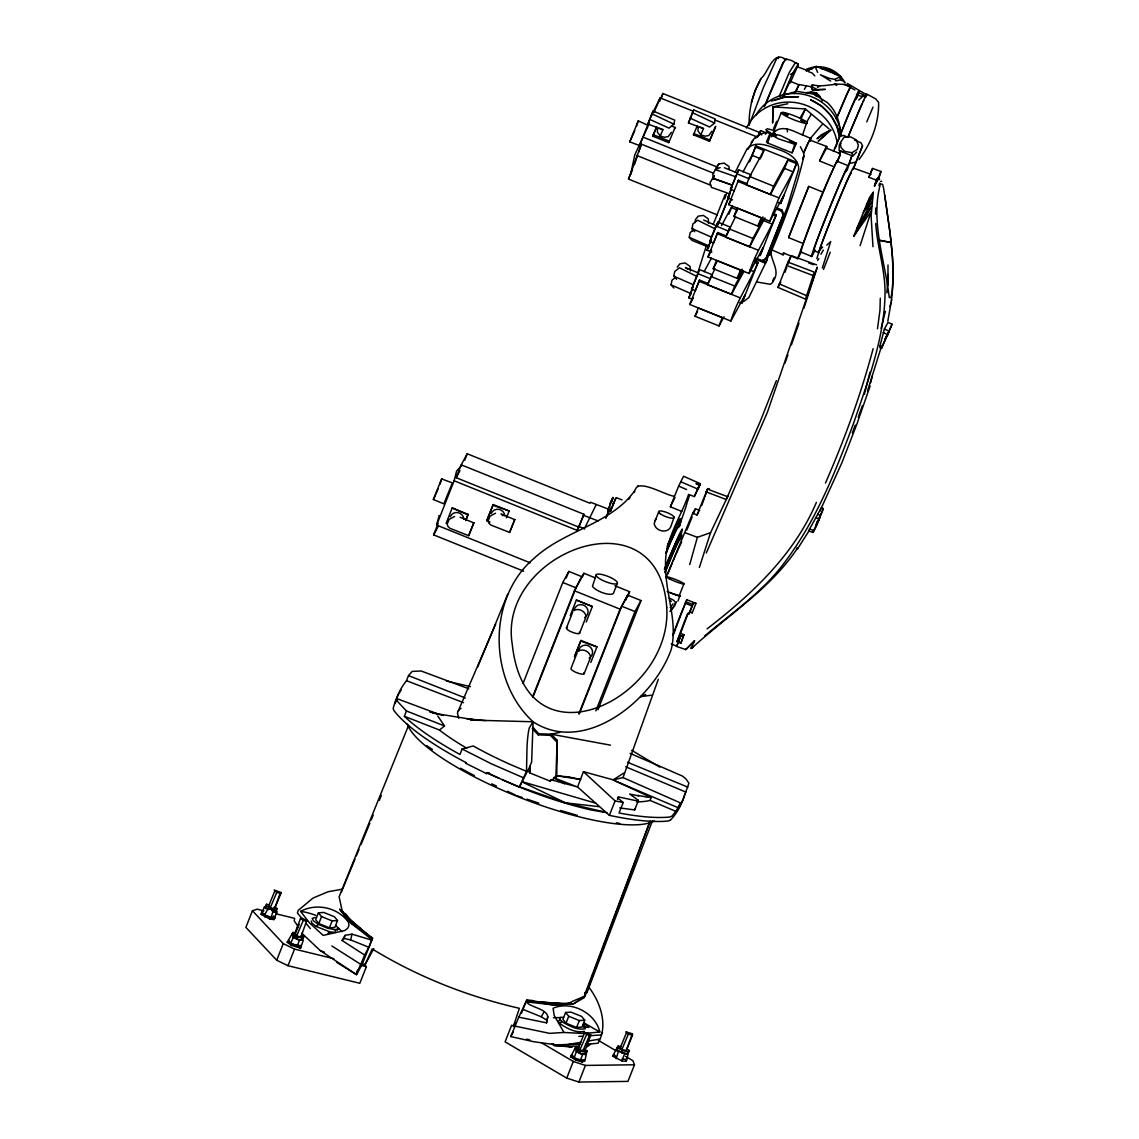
<?xml version="1.0" encoding="UTF-8"?>
<svg xmlns="http://www.w3.org/2000/svg" width="1139" height="1139" viewBox="0 0 1139 1139"><rect width="100%" height="100%" fill="white"/><g stroke="black" fill="none" stroke-linecap="round" stroke-linejoin="round"><path stroke-width="1.5" d="M269.445 904.978L266.526 904.252L265.686 908.481L276.549 910.146L277.375 908.637L274.869 907.157M839.158 150.69L839.201 145.208L841.109 143.286M266.526 904.252L265.686 908.481L264.405 906.9L262.212 912.439L269.915 919.045L273.986 919.572L276.919 911.94L275.51 910.474L275.439 912.225L272.819 911.826L270.712 908.723L265.7 905.776M626.507 1048.919L629.013 1050.4L627.119 1053.874L622.236 1052.863L617.31 1050.315L618.164 1046.029L621.082 1046.741M865.583 97.555L866.409 93.996L847.857 137.178M532.91 727.294L538.804 733.772L551.091 734.185L557.213 740.265L556.757 775.787L555.875 777.41L550.066 781.098L529.792 772.925L529.749 766.718L531.657 761.863L533.066 721.77C488.417 681.037 486.894 598.06 534.177 558.224C560.872 533.579 598.943 526.531 625.382 501.673C629.369 497.316 633.74 493.059 636.302 487.649C642.709 481.085 665.19 494.981 674.217 496.277M585.09 992.752L584.335 997.579L573.743 1003.658L553.796 1005.025L525.962 1001.793L521.505 1013.197M551.532 1043.751L554.366 1045.531L572.219 1047.026L533.878 1041.758L510.785 1036.59L518.758 1017.17L546.535 1022.836L547.774 1016.643C546.592 1007.616 524.752 1006.662 526.659 1000.199L532.668 1000.611L526.503 1000.725L525.962 1001.793M555.875 777.41L557.213 740.265M786.138 59.826L786.152 58.957L791.206 60.41L798.254 64.111L798.154 65.108M465.865 762.489L465.609 763.215L486.51 773.609L486.809 772.911L519.356 787.106L526.503 771.345L527.03 746.6A23.065 2.662 -87.5 0 1 529.279 727.935L533.066 721.77C585.546 756.125 654.142 698.506 671.241 649.358C678.047 621.581 665.404 594.045 665.575 566.211C664.293 540.057 680.481 518.202 688.582 494.426L694.349 496.604L699.417 485.328L696.043 483.833L696.442 483.121L699.83 484.616L700.414 483.748L683.542 476.216L678.659 486.111A61.577 1.865 -68 0 0 670.344 506.812L681.763 511.425M888.206 274.428L886.882 292.951M626.336 1061.206L629.013 1050.4L628.187 1051.909L622.35 1050.485L617.338 1047.538L612.611 1056.109L622.036 1060.979L626.336 1061.206L626.379 1059.256L622.293 1059.227L622.036 1060.979M880.305 298.219L879.977 310.221L877.486 328.787M749.177 125.461C748.693 108.86 752.922 92.216 761.45 77.95C768.184 72.597 772.598 51.155 784.515 58.687L784.401 59.598M875.549 214.217L875.72 207.996M887.922 285.433L887.993 265.017M627.119 1053.874L622.236 1052.863L622.35 1050.485M637.826 486.325L637.868 485.598M677.904 526.93L679.57 525.834L679.855 520.85M657.616 128.436L657.36 132.096L660.221 136.011L664.493 137.292L668.209 136.595L671.369 132.352M698.221 127.312L697.951 130.971L700.812 134.886L705.098 136.182L708.8 135.484L711.96 131.227M692.455 231.245L692.669 228.298M695.189 222.561L695.402 219.613L698.179 216.168L703.389 215.428L708.301 218.859L708.572 223.401M713.199 178.98L713.413 176.032M880.063 345.644L879.892 347.722L881.501 348.392L891.353 326.181L892.022 324.188L888.007 322.394L884.362 329.114L880.063 345.644L882.17 346.398L892.022 324.188M716.331 225.835L703.688 220.012M679.57 525.834L681.222 520.438L680.225 518.615C672.992 529.009 671.426 541.623 665.874 552.771M891.381 300.91C894.556 276.037 892.634 250.879 889.046 226.177M611.785 501.729L612.896 497.487L607.899 511.212L607.785 509.831M615.63 498.854L616.213 497.629L621.994 499.864M875.307 183.351L874.467 186.155L876.56 179.15L878.881 177.712L879.55 179.677M860.102 245.625L871.292 211.042L853.695 236.343L869.413 197.759L873.314 192.263L871.107 216.097L872.972 246.722M891.111 302.618L887.822 321.041M328.174 933.952L328.359 932.855L330.595 932.798M579.011 1047.296L576.092 1046.584L575.266 1048.094L576.348 1051.653L579.851 1053.404L585.119 1054.415L586.941 1050.955L585.119 1054.415L582.641 1054.315L579.851 1053.404L580.278 1051.041L575.266 1048.094L570.596 1056.821L575.764 1060.082L582.029 1061.918L584.877 1061.035L586.941 1050.955L584.435 1049.475M301.294 935.333L303.8 936.799L301.977 940.287L296.71 939.234L297.137 936.899L292.125 933.952L287.213 942.195L291.47 945.384L300.525 948.146L303.358 940.116L299.514 940.173L293.221 937.511L292.125 933.952L292.951 932.428L295.869 933.14M658.627 511.966L654.227 523.328C654.868 530.945 666.842 534.148 670.615 527.186L674.103 517.206M649.515 119.282L669.049 128.138L673.946 124.165L674.729 120.136L653.017 110.996L647.863 124.037L662.926 129.661L660.221 136.011M690.106 118.157L709.654 127.013L714.537 123.055L715.32 119.011L693.623 109.871L688.454 122.912L703.518 128.536L700.812 134.886M845.38 82.763L841.379 79.716L840.682 76.228L816.25 66.389L815.88 68.34L817.688 72.426M792.089 152.84L796.403 143.3L780.329 135.441L769.992 133.348L766.504 141.948L767.558 142.987L792.089 152.84L794.709 144.269L796.403 143.3M546.535 1022.836L547.774 1016.643M673.832 287.953L671.056 284.864L672.01 280.151L675.527 277.403M673.79 276.165L674.744 271.452L679.442 267.793L696.655 276.321L693.338 284.75L673.79 276.165L676.566 279.269M711.476 238.991L708.444 247.063L692.014 240.386L689.237 237.282L690.191 232.57L693.722 229.836M691.971 228.597L692.939 223.885L697.623 220.226L714.851 228.754L711.519 237.168L691.971 228.597L694.762 231.701M689.721 564.574L697.353 537.323L710.565 532.682L727.949 495.949M630.664 174.481L634.765 154.961L649.472 123.112M666.514 552.387L668.436 543.46L671.497 539.559L681.165 519.185L678.986 520.352L679.442 522.132L677.249 523.769M778.364 58.602L778.45 56.964M294.531 919.187L294.175 920.753L297.948 926.32L297.037 928.299M729.259 194.755L730.967 189.814M731.993 186.07L737.275 172.929L724.418 167.746M665.973 577.53L692.754 513.219L697.011 514.97L707.262 489.556L709.54 489.115L707.76 488.603L704.856 496.917M797.499 66.859L806.739 70.248M812.392 84.727L812.406 89.881L825.206 89.412L812.406 89.881L811.153 86.877L812.392 84.727C824.949 88.443 838.147 80.527 850.619 86.55L850.662 87.618L854.891 89.938M772.769 134.018L772.569 134.872L775.93 136.324L776.328 135.27L772.769 134.018L771.573 136.765M639.534 145.764L647.65 125.162L638.267 120.819L636.587 125.945M485.727 720.603L467.047 718.908L477.896 720.375L437.718 713.868L396.956 698.648L397.483 701.41L406.466 710.978L444.537 725.97L439.483 730.028L404.359 716.289L406.466 710.978M371.684 940.088L368.865 947.264L350.598 939.917L352.022 934.165L371.684 940.088L372.567 938.038L351.268 923.373L339.721 909.306L351.268 923.373L371.983 939.689L362.302 964.064L356.507 974.642L336.93 962.469M864.373 394.236L869.94 372.268M881.102 328.317L885.387 311.403M870.637 382.732L872.346 375.97M889.929 306.662L891.652 299.899M530.148 562.808L436.65 525.107L439.127 515.454M436.65 525.107L454.119 480.772L456.582 471.119L461.281 465.908M638.78 795.919L629.682 794.025L638.381 800.318L638.182 801.13L618.477 796.944L617.537 797.741L623.19 802.525L619.061 812.99A162.564 41.246 21.5 0 0 669.604 817.047L671.853 816.193L675.868 811.352L680.581 802.967L623.019 777.595L613.266 779.859L583.439 771.687L577.573 786.992L609.379 815.353A162.606 41.26 21.5 0 0 668.095 821.034L670.259 820.251M839.158 153.822L839.913 150.96L851.901 155.716L847.131 170.323M692.099 646.383L692.241 647.792C727.864 615.088 770.69 588.664 797.741 547.831L796.973 547.93M262.212 912.439L261.927 911.613L261.187 914.375L269.915 919.045M680.581 802.967L679.072 806.782L683.03 799.578L688.924 783.205L685.778 778.72L682.304 776.001L630.109 753.363M873.129 348.691C860.885 394.649 844.497 439.469 825.49 483.036M301.678 933.112L320.273 950.595L356.507 974.642L364.637 955.037L342.084 940.501L344.163 938.451L345.017 935.361L352.022 934.165M686.077 648.675L685.792 649.671L694.562 640.759L690.989 648.532L691.7 647.023M676.609 601.776L671.497 610.02M692.028 289.662L690.262 294.631L690.917 293.349M881.358 346.769L867.477 391.09M264.476 916.867L266.626 916.226L274.926 917.55L273.986 919.572L271.196 917.536L272.819 911.826M526.659 1000.199L553.796 1005.025L573.743 1003.658L585.047 996.041L584.905 992.539M292.951 932.428L292.168 935.019L292.125 933.952L296.71 939.234M619.716 807.921L634.708 809.943L635.064 808.761M805.458 299.258L814.257 272.121L787.974 262.112L777.965 287.412L805.899 299.286M576.092 1046.584L575.295 1049.176L575.266 1048.094L579.851 1053.404M699.36 567.464L710.565 532.682M751.398 102.581L755.2 90.451L760.695 79.132M697.709 273.161L706.208 246.138M815.908 95.05L816.578 92.928L810.555 91.832M623.019 777.595L658.299 679.328M822.344 267.964L830.73 241.525L826.8 245.156M784.216 253.2A58.502 1.78 -68 0 1 783.361 252.943L797.627 258.695C810.27 223.557 822.984 188.106 840.183 154.904L839.913 150.96L842.661 151.53M700.414 483.748L697.851 489.613L699.83 484.616M433.347 499.494L441.619 478.893L452.368 482.922L443.84 503.851L433.347 499.494L435.625 494.782M441.832 478.793L439.839 484.374M468.656 535.672L473.81 522.872L468.656 535.672L449.905 528.297L447.969 526.517L447.186 524.139L449.022 519.469L454.589 516.48M509.617 532.426L514.757 519.612L509.617 532.426L490.852 525.051L488.916 523.271L488.133 520.879L489.984 516.209L495.536 513.219M749.505 124.094L763.386 87.646L776.855 58.103M871.093 174.381L853.239 168.031A48.464 1.481 -68.1 0 0 846.633 181.571L841.507 193.573A48.208 1.466 -68 0 0 820.265 247.377L816.848 258.61M803.863 308.327L817.275 267.167L767.415 412.218L706.28 552.999M806.369 123.582L802.625 134.929C793.997 131.725 784.828 125.276 775.645 130.714L772.84 133.633L781.169 112.875L782.692 112.22A22.282 5.524 21.5 0 1 806.839 121.944L807.337 123.439L805.017 123.297A21.527 5.467 21.5 0 1 782.849 114.37L781.169 112.875M671.312 643.877L676.708 646.283L680.937 635.534L683.286 636.302L683.984 634.694L680.51 633.384L677.007 641.584L678.047 642.282M880.988 171.491L877.144 180.46L868.829 177.271L871.904 169.725L872.602 168.444L880.988 171.491L879.037 177.769L874.467 186.155M812.961 532.483L823.34 508.62L821.418 507.624L808.562 530.916L812.961 532.483A123.154 3.744 -68 0 0 816.549 525.891L823.34 508.62M881.501 348.392L882.17 346.398M717.328 214.887L628.514 179.079L641.414 144.169L713.797 173.342M634.366 164.685L637.071 156.798M638.708 152.056L641.414 144.169M356.45 973.276L357.461 970.343M661.261 98.253L662.884 93.512L759.941 132.637L758.574 135.854M671.882 126.158L675.085 127.454L668.764 142.631L652.789 136.182L656.52 127.098M668.764 142.631L669.276 141.165L653.288 134.715M674.573 128.921L675.085 127.454M693.466 134.815L693.893 133.59L709.868 140.04L709.455 141.264L693.466 134.815L697.339 125.674M759.941 132.637L760.638 130.601L766.348 132.893M583.638 1027.079L584.677 1024.075L588.92 1027.435L583.695 1027.051M870.153 385.95L856.984 423.822L841.835 462.918L819.809 511.311M724.675 198.983L726.397 194.043M676.708 646.283L680.937 635.534M784.956 363.284L787.875 354.927M791.391 344.903L798.98 323.177M300.952 937.027L306.462 921.323L307.587 920.995L301.849 918.119L300.511 918.518L294.474 934.336L299.044 936.728L301.408 936.543M872.602 168.444L868.829 177.271M589.29 987.812C600.766 1002.961 608.226 1025.883 598.018 1043.253L585.56 1044.321M371.983 939.689L372.567 938.038M678.559 642.325L680.851 643.208L683.286 636.302M574.327 1057.376L571.693 1054.714L570.596 1056.821L580.577 1059.868L582.029 1061.918L584.478 1059.768L575.764 1060.082L574.327 1057.376L576.348 1051.653M683.984 634.694L680.851 643.208M858.222 417.315L862.308 405.811M610.518 510.984L615.686 498.412L610.675 510.842L608.938 510.229L607.984 513.233L608.625 511.981M610.02 510.884L611.116 507.809L610.632 510.913L611.045 510.272L610.02 510.884L610.604 509.831M767.558 142.987L770.576 134.53L769.992 133.348M838.019 141.222L839.699 136.552L843.472 135.384L848.27 137.406M854.663 140.111L861.056 142.816L862.536 145.764L853.581 168.544M713.228 224.312L725.102 194.655M268.377 905.562L270.256 907.698L274.527 908.851L280.222 893.104L281.248 892.592L274.214 890.057L276.734 892.492L280.222 893.104M639.05 145.365L629.739 141.848L638.267 120.819M878.895 185.543L879.778 183.08M833.862 166.707L819.596 160.955A58.502 1.78 -68 0 1 826.544 148.17L839.101 153.238L840.183 154.904L837.606 161.453L848.256 165.725L851.901 155.716M852.812 169.697L862.536 145.764M626.236 1050.614L632.515 1035.123L628.386 1034.084L625.866 1031.792L632.387 1033.813L626.236 1050.614L621.894 1049.46L620.015 1047.325M692.27 113.9L693.694 110.027M653.103 111.152L647.863 124.037M701.624 505.659L704.315 498.369M683.984 583.695L679.328 595.398M680.51 633.384L688.298 612.825M866.765 121.873L873.001 107.123M580.577 1059.868L582.641 1054.315M784.956 272.264L786.75 267.537M787.946 264.39L790.922 256.517M590.87 1035.009L589.333 1035.778L583.766 1032.418L587.283 1032.916L590.87 1035.009L584.862 1050.856L579.836 1050.016L577.943 1047.88M852.299 432.948L855.261 425.132M652.362 820.963L586.969 992.695L584.99 993.906L650.141 821.077L585.047 996.041L572.333 1001.366M689.465 495.522L686.76 503.822A82.122 2.492 -68 0 1 685.208 508.976L684.411 511.368A81.552 2.477 -68 0 1 678.545 527.684M839.856 136.324L841.109 133.106A30.796 0.94 -68 0 1 852.627 105.229A30.796 0.94 -68 0 1 856.087 99.107M764.354 106.739L783.888 61.634M707.262 489.556L706.052 492.646L707.76 488.603M519.356 787.106L530.076 766.12L529.792 772.925M617.366 583.296A11.39 2.89 21.5 0 1 600.31 579.125A11.39 2.89 21.5 0 1 602.73 574.697A11.39 2.89 21.5 0 1 617.366 583.296L613.451 593.262L612.042 594.159A11.39 3.588 21.4 0 1 601.221 592.209A11.39 3.588 21.4 0 1 592.465 586.258L596.238 574.782M823.525 269.402L830.26 252.217M263.949 910.844L257.101 909.178L252.431 910.744L245.882 927.374L276.72 960.234L287.996 965.715L359.824 983.284L366.374 966.669L363.953 964.092M523.627 571.166L433.617 534.874L438.059 523.627M454.119 480.772L577.146 530.375L578.883 527.158L456.155 477.682L461.21 464.826L467.232 453.763L589.974 503.253L590.515 502.256L608.397 509.09M464.698 460.199L467.232 453.763M465.723 520.58L468.172 514.372L452.183 507.937L446.075 523.456M276.72 960.234L283.269 943.619L252.431 910.744M287.996 965.715L294.545 949.086L333.884 958.711M288.979 941.085L287.213 942.195L294.232 944.986L301.266 945.683L300.511 945.641L300.525 948.146L297.322 945.712L299.514 940.173M466.079 519.526L468.172 514.372M396.956 698.648L394.977 703.688A916.439 234.235 29 0 1 406.509 680.695L408.502 675.612L412.104 671.426L421.103 670.985L468.67 688.739M318.407 912.823L315.674 919.743L318.82 923.544L329.413 927.815L334.823 927.459L337.543 920.54L334.41 916.738L323.818 912.467L318.407 912.823L321.554 916.61L332.147 920.881L337.543 920.54M318.82 923.544L321.554 916.61M489.955 521.975L486.766 520.68L493.201 504.563L509.19 510.998L506.414 517.818M493.201 504.563L486.766 520.68M329.413 927.815L332.147 920.881M526.503 771.345L512.379 765.38A134.502 34.127 21.5 0 1 473.255 745.96L462.107 748.992L459.957 754.474A162.564 41.246 21.5 0 1 404.359 716.289M577.146 530.375L583.951 514.301L461.21 464.826M579.523 525.563L583.951 514.301M523.043 683.428L562.808 582.485L568.817 571.422L582.072 576.761L576.049 587.824L533.678 695.388M566.211 578.043L568.817 571.422M726.283 235.972L717.712 232.527L713.569 243.048L709.711 241.496L717.926 222.119L730.355 227.117L725.657 237.111L749.633 246.779L764.924 217.933M734.313 190.782L730.455 189.231L738.684 169.839L751.099 174.851L748.992 178.723L736.577 173.712M708.088 283.554L699.531 280.094L695.374 290.63L691.53 289.064L699.745 269.687L712.16 274.684L707.476 284.693L731.452 294.36L743.966 271.338M711.818 252.146L706.977 250.196L711.249 239.332M716.104 226.761L717.926 222.119M737.46 172.943L738.684 169.839M732.562 199.866L727.721 197.915L732.007 187.052M692.014 299.059L688.782 297.763L693.067 286.9M717.755 224.725L729.401 195.168M717.67 225.337L728.675 197.417M532.525 697.096L574.412 590.757L580.036 579.794L583.923 573.287L595.341 577.886M772.982 213.406L776.271 214.73L760.553 254.638L759.955 255.734L763.23 247.434L749.035 273.488L707.945 256.916L717.712 232.527M777.837 202.315L780.699 203.468L783.974 195.153L769.793 221.208L728.689 204.636L738.456 180.247L747.027 183.706L746.401 184.845L770.377 194.513L784.572 168.43L787.846 160.115L796.417 163.56L797.015 162.464L755.912 145.892L752.039 155.317L743.027 171.861M754.787 260.973L758.076 262.297L742.357 302.205L741.76 303.316L745.034 295.001L730.854 321.056L689.75 304.483L699.531 280.094M582.627 576.562L583.923 573.287M608.938 510.229L605.791 518.188L609.066 511.297M586.243 622.022L592.351 606.503L576.362 600.054L570.255 615.573M728.875 214.118L732.021 206.145M749.633 161.852L755.912 145.892M566.453 627.945L572.646 612.227M713.213 268.704L716.488 260.39L740.464 270.057L737.189 278.372L713.213 268.704L717.385 261.03M725.657 237.111L735.609 216.524M733.957 216.438L737.232 208.124L761.208 217.791L757.933 226.106L733.957 216.438L737.303 210.302M746.401 184.845L749.676 176.531L763.87 150.448L755.314 147.002M695.032 316.272L698.307 307.957L722.283 317.624L719.008 325.939L695.032 316.272L697.538 311.673M707.476 284.693L714.922 268.704M761.151 157.381L763.87 150.448M579.58 633.241L585.773 617.523M580.961 640.445L574.526 656.562L580.961 640.445L596.95 646.881L590.842 662.4M577.174 652.732L570.981 668.451A7.076 1.794 21.5 0 0 578.171 673.234A7.076 1.794 21.5 0 0 583.837 672.793M749.633 246.779L752.907 238.464L763.771 218.517M770.377 194.513L773.652 186.198L787.846 160.115M731.452 294.36L734.712 286.046L743.069 270.698M584.122 673.747L590.315 658.029M749.035 273.488C755.157 252.516 768.156 234.762 776.271 214.73M769.793 221.208L778.962 197.93L793.143 171.875L796.417 163.56M730.854 321.056C736.976 300.084 749.96 282.33 758.076 262.297M578.84 713.868L620.072 609.166L629.582 591.696L614.903 585.773M579.338 713.797L621.709 606.233L627.731 595.184L640.972 600.524L597.961 709.739M797.015 162.464L780.699 203.468M625.781 600.139L627.731 595.184M627.66 596.608L629.582 591.696M783.703 213.89L766.234 258.226L761.72 260.888L765.679 259.265L783.703 213.89L781.938 209.975L777.04 207.996M595.839 710.864L634.964 611.572L640.972 600.524M802.895 243.404L788.615 237.638L808.79 186.412L823.07 192.178M518.758 1017.17L525.819 1002.235M609.379 815.353L615.088 800.888L583.439 771.687M677.007 641.584A51.113 1.552 -68 0 1 687.486 613.878L688.611 614.32L689.793 612.184L693.452 602.887L695.986 603.357L686.817 599.755L681.108 613.309A50.899 1.552 -68 0 0 672.651 635.519M617.48 799.464L618.477 796.944M689.793 612.184L692.113 612.996L695.986 603.357M634.708 809.943L638.381 800.318M565.599 1012.471L562.865 1019.405L566.012 1023.192L576.605 1027.463L582.015 1027.122L584.734 1020.188L581.588 1016.401L570.995 1012.13L565.599 1012.471L568.745 1016.273L579.338 1020.544L584.734 1020.188M636.858 801.913A128.735 32.661 21.5 0 0 650.042 800.404L651.195 797.471L614.804 780.742L677.42 807.437M566.012 1023.192L568.745 1016.273M576.605 1027.463L579.338 1020.544M625.382 1056.266L632.9 1060.68L634.494 1064.78L627.945 1081.395L578.868 1082.05L566.752 1078.092L573.301 1061.463L541.723 1042.911M578.868 1082.05L585.418 1065.421L634.494 1064.78M779.09 96.658L789.199 72.569L795.406 62.673L798.254 64.111L792.744 73.238A32.889 0.997 -68 0 0 782.621 96.872M776.357 380.682L760.226 421.458L726.241 499.508L706.237 491.92M274.527 908.851L281.248 892.592M688.611 614.32L693.452 602.887M765.294 104.603L768.455 96.758M802.724 158.962L803.949 155.901L803.636 153.053L800.361 146.703M507.695 594.287L477.739 666.813M686.86 529.977L692.128 516.935M693.452 513.675L695.431 508.777L699.759 510.4M408.502 725.571L339.109 896.777L342.355 911.641L347.153 915.827M691.686 115.352L688.454 122.912M634.75 130.658L629.739 141.848M777.524 74.861L782.906 62.916L786.152 58.957M694.349 496.604L699.417 485.328M436.152 493.543L438.045 488.93M608.952 507.481L609.991 504.947M802.653 159.061L803.949 155.901C796.218 189.999 783.191 223.102 769.665 255.364M756.097 258.396L765.949 262.084L787.277 207.241L798.738 168.971C798.596 159.104 789.469 153.836 781.439 150.505C770.804 147.202 756.752 139.058 747.056 148.853L735.225 172.217M835.001 148.753L837.464 142.788M341.486 891.766L354.984 859.133M356.336 855.859L359.027 849.338M361.063 844.44L369.833 823.226M371.186 819.952L373.208 815.054M379.287 800.375L381.309 795.478M618.449 1051.24L616.185 1058.658M268.391 906.502L274.812 891.04M577.957 1048.82L584.293 1033.529M620.029 1048.264L626.365 1033.002M295.983 932.172L299.244 924.37M495.622 624.243L458.049 711.434M794.794 93.526L799.08 84.542L812.093 86.891M621.894 1049.46L628.386 1034.084M296.695 935.874L303.287 920.312L300.511 918.518M654.142 112.078L660.164 97.883L693.153 111.181M659.481 101.542L662.884 93.512M628.514 179.079L632.601 169.44M652.789 136.182L656.662 127.041M709.868 140.04L715.676 126.329L709.455 141.264M584.35 528.852L596.224 504.549M760.638 130.601L757.492 137.121L714.609 119.837M784.401 93.498L790.039 81.211L798.88 84.784L795.492 91.775M773.509 128.878L776.684 121.346M270.256 907.698L276.734 892.492M833.435 151.288L839.699 136.552M667.155 546.464L668.436 543.46M790.039 83.175L797.656 66.204M582.798 1051.055L589.333 1035.778M845.622 96.972L836.282 118.954M293.221 937.511L290.801 943.092L291.47 945.384L294.232 944.986L300.525 948.146M669.12 541.865L671.896 535.501M579.836 1050.016L586.571 1034.554M803.636 153.053L807.352 144.582A59.826 1.822 -68 0 1 810.213 141.264M622.293 1059.227L624.713 1053.76M714.851 228.754L716.374 225.323M696.655 276.321L698.179 272.904L685.493 267.58L687.629 269.188M755.855 259.336L765.536 263.166L766.946 260.005L765.949 262.084M801.386 117.929L805.387 108.974L829.035 128.864M836.766 117.972L839.272 112.405A37.872 1.153 -68 0 1 850.506 87.746M362.302 964.064L364.58 965.559L372.182 948.929C417.543 976.678 467.545 996.497 519.37 1008.3L513.632 1025.684L515.298 1022.608M692.569 646.084L692.014 647.892L692.882 647.279M780.784 282.13L777.965 287.412M670.344 506.812L674.459 498.483A81.353 2.477 -68 0 1 675.071 497.501M772.84 133.633L775.26 133.619M875.905 183.052L877.144 180.46M799.891 118.371L805.387 108.974L772.982 106.881L772.612 122.77L772.982 106.881L787.747 103.749M787.974 262.112L791.164 255.606L816.62 264.86M651.48 115.552L660.164 97.883M693.309 643.236L694.562 640.759L685.778 649.557L676.495 646.439M678.004 601.008L679.983 595.426M816.407 502.384C793.897 555.263 751.541 594.473 707.091 628.885M261.927 911.613L261.187 914.375L264.632 915.016L267.423 909.748L270.712 908.723L275.439 912.225L276.919 911.94M275.439 912.225L276.549 910.146M634.266 492.461L634.793 491.478M692.754 513.219L695.431 508.777M697.011 514.97L698.819 511.61M532.212 728.576L538.22 734.84L538.804 733.772M673.049 603.841L670.23 607.571M456.155 477.682L459.914 470.777M433.617 534.874L438.131 526.588M452.183 507.937L467.901 514.871M509.19 510.998L492.874 505.175M730.455 189.231L731.864 186.654M727.721 197.915L729.828 194.043M738.456 180.247L737.858 181.372L778.962 197.93M765.394 134.274L766.675 131.925L768.967 132.822M728.689 204.636L730.882 200.606M709.711 241.496L711.12 238.919M706.977 250.196L709.084 246.323M721.457 225.636L731.295 207.583L737.004 209.889M707.945 256.916L711.59 250.196M691.53 289.064L692.925 286.487M688.782 297.763L690.889 293.89M704.087 271.708L711.462 258.169M689.75 304.483L693.409 297.763M757.933 226.106L762.945 216.894M364.637 955.037L368.865 947.264M357.276 971.766L361.362 964.249M737.189 278.372L742.201 269.16M364.58 965.559L373.763 948.673M783.134 214.929L781.368 211.014L781.938 209.975M719.008 325.939L724.005 316.742M576.362 600.054L592.351 606.503M765.679 259.265L766.234 258.226M819.596 160.955L826.544 148.17M797.627 258.695L801.486 251.605M596.95 646.881L580.634 641.043M538.22 734.84L550.45 735.367L551.091 734.185L559.733 732.405M550.066 781.098L550.82 779.717L577.573 786.992L553.782 777.752L555.761 776.442M510.785 1036.59L513.191 1032.148M873.314 192.263L866.437 204.835L872.502 197.36L863.262 212.466L871.99 201.817L856.799 228.469L871.563 206.529L853.695 236.343M523 1009.396L541.253 1016.785L544.171 1011.631M804.39 89.355L806.127 86.308M342.084 940.501L345.017 935.361M747.981 149.266L752.879 140.752M806.626 122.215L811.025 114.583M820.906 254.239L823.355 250.096M818.784 258.525L817.617 260.461M714.409 175.449L709.967 182.767L711.419 187.351L729.473 193.758M809.06 530.845L797.442 549.012M729.202 169.626L729.017 166.565L724.133 163.148L718.923 163.902L712.715 174.068L714.153 178.652L732.206 185.073M602.517 1032.546L600.922 1034.995L589.034 1035.75M751.185 142.66C754.701 136.452 761.55 132.124 768.811 132.594M616.541 1048.378L618.164 1046.029M878.881 177.712L876.56 179.15M859.048 159.531C871.235 143.272 879.18 122.87 878.582 102.368L875.763 98.922L867.334 94.338M628.685 499.395L629.967 497.686M654.726 520.694L656.391 518.587M716.146 167.333L718.923 163.902M677.207 267.181L679.997 263.75L685.208 262.995L690.106 266.426L690.376 270.982M858.778 100.018L863.504 95.776L866.395 95.021M459.259 709.754L458.618 710.522A88.429 22.438 21.4 0 0 457.479 713.156L458.761 718.296M810.128 138.687L822.472 124.208M765.536 263.166L748.878 297.521L743.924 301.351L739.695 302.746M337.073 930.378L338.497 928.698L336.062 925.48M669.96 611.344L674.445 606.105L675.541 602.559L673.676 600.253L669.219 598.075M559.434 1020.145L558.395 1021.341L559.52 1023.406C566.624 1028.118 575.708 1033.472 584.435 1031.265M819.012 250.993L822.614 246.992M840.682 76.228L835.086 79.403L829.334 78.377L820.351 74.747L830.673 81.068M856.628 152.071L852.798 156.143L851.972 152.754L844.583 151.316L841.052 147.543L840.112 142.973L843.971 137.321L850.762 136.936L856.4 139.997L858.365 145.308L857.297 149.337L851.972 152.754M692.241 647.792L693.423 646.539M301.992 938.721L303.8 936.799M755.428 138.289L759.243 134.601M864.487 97.555L866.85 95.292L866.409 93.996M704.685 635.975C733.046 611.985 764.44 590.771 786.323 560.103C816.834 518.9 835.969 470.706 853.681 422.968C867.633 381.878 883.736 340.219 884.975 296.311C885.9 271.552 877.258 247.932 875.734 223.429M612.625 503.922L613.65 503.082M311.26 920.981L311.773 922.96L316.016 926.434L318.507 924.412L327.463 928.2L335.151 929.723L338.497 928.698M816.25 66.389L806.554 71.23M559.52 1023.406L561.769 1021.612C568.817 1025.484 576.989 1030.61 585.332 1028.659L584.82 1026.68L582.712 1024.958M587.197 1046.741L590.515 1044.321M294.474 934.336L295.328 933.738M460.071 709.042L461.024 708.401M613.266 779.859L623.546 773.196M790.381 74.505L792.744 73.238M573.714 610.675C578.028 607.756 584.606 610.689 585.902 615.587M578.242 651.166C582.556 648.248 589.148 651.195 590.443 656.092M817.489 87.333L819.753 86.222M841.379 79.716L835.755 80.883L835.086 79.403M645.671 694.491L640.559 696.641L651.565 695.217M784.757 60.267L785.825 59.769M300.611 911.371C316.386 902.729 338.34 907.527 348.548 922.462L348.947 925.566L347.737 928.257L344.832 930.506L323.163 935.404L309.352 922.761L300.611 911.371A24.631 6.25 21.5 0 1 315.802 915.343M720.161 167.59L715.363 169.611L735.495 176.687M565.969 1004.043L571.522 1002.149L569.628 1003.317L554.437 1003.331L526.503 1000.725L565.969 1004.043L554.437 1003.331M771.317 101.157L783.903 97.014L798.567 96.73L786.294 96.843L774.548 100.175M855.574 162.122L849.495 163.532M315.204 917.479L312.157 918.361L313.467 920.91L318.507 924.412M780.03 96.103L796.873 91.319L814.143 94.167L827.498 102.709A40.022 38.698 28.6 0 1 839.899 130.302M486.51 773.609L489.272 772.854M880.689 181.443L881.686 181.186M612.796 503.609L613.764 503.367M341.999 889.246L328.103 891.737L313.083 898.03L298.233 910.346L297.407 913.079L301.721 918.248M578.697 1046.328L554.366 1045.531L552.187 1043.694L554.892 1045.146L569.03 1044.306L580.862 1042.299M587.624 1041.146L599.47 1039.124M863.504 95.776L860.543 96.189L856.457 94.338M805.899 92.743L810.911 92.045L819.226 95.405L822.315 100.858M585.802 1033.329L599.812 1031.991C595.284 1012.642 570.853 1000.426 553.084 1008.257L554.209 1015.518L563.976 1032.461L584.051 1033.5M578.854 1036.405L582.243 1036.191M563.976 1032.461L549.596 1033.358L514.871 1026.068M680.496 596.11L670.159 592.892M553.44 1017.697L560.744 1017.597M569.03 1044.306L580.605 1044.321M533.066 721.77L470.578 720.076M264.405 906.9L265.7 906.9M563.677 1017.412L560.416 1017.341L559.477 1018.579L561.769 1021.612M651.195 797.471L646.14 797.101M598.915 806.654L565.485 802.867L520.324 787.049M446.46 681.008L470.407 686.632M606.93 812.705L590.799 809.9A135.655 34.426 21.5 0 1 502.441 779.802M551.091 734.185L610.461 745.148M577.316 815.396L560.516 810.47M616.356 822.814L619.744 823.454M756.908 281.974L770.348 284.323L772.641 282.472L773.894 277.987L773.196 281.006C780.898 270.997 770.491 260.988 770.818 250.381M615.088 800.888L623.19 802.525M324.473 952.19L320.273 950.595M526.517 1039.167L529.749 1039.879M344.163 938.451L350.598 939.917M429.802 712.032L437.718 713.868M604.994 812.064L565.485 802.867L522.474 782.08M432.692 712.843L443.47 715.434M275.909 913.777L294.73 918.376M297.137 936.899L302.974 938.322M361.234 965.402L366.374 966.669M580.278 1051.041L586.115 1052.464M794.709 144.269L778.464 138.83L770.576 134.53M823.639 68.069L830.16 69.835L838.347 75.587M522.573 781.81L595.939 803.251M303.287 920.312L306.462 921.323M573.301 1061.463L585.418 1065.421M516.992 795.762L522.018 797.457M527.03 799.165L538.747 803.123M712.63 178.296L731.081 184.789M809.43 528.98L813.63 530.489M690.035 611.743L692.355 612.583M775.816 130.957L767.359 128.778L765.735 129.761L771.459 133.619M808.733 262.981L813.588 264.746M808.505 71.657L812.221 73.038L814.826 75.914M740.023 297.777L698.919 281.205M758.204 250.21L717.114 233.637M709.17 489.784L727.565 496.661M685.721 601.791L692.626 604.382M700.101 127.241L703.518 128.536M659.495 128.365L662.926 129.661M685.18 532.739L697.353 537.323M598.274 520.964L583.41 515.298M826.601 146.447L810.285 140.225A58.502 1.78 -68 0 0 803.65 152.897M786.565 265.43L813.061 275.538M406.509 680.695L463.431 702.635M264.632 915.016L271.196 917.536M408.502 675.612L465.381 698.008M527.998 771.43L530.091 772.27M297.322 945.712L290.801 943.092L288.551 940.6M758.93 133.719L761.792 134.872M752.039 155.317L760.596 158.762M784.572 168.43L793.143 171.875M749.676 176.531L773.652 186.198M643.45 137.292L717.684 167.234M776.471 209.035L781.368 211.014M636.658 155.402L710.679 185.244M772.812 214.687L775.673 215.84M763.828 220.695L772.399 224.155M813.944 250.665L819.083 252.73A43.111 1.31 -68 0 1 819.34 251.192M800.774 251.99L811.637 256.375M728.932 228.797L752.907 238.464M715.819 225.978L728.248 230.989M755.185 258.254L764.326 261.984M754.63 262.255L757.478 263.408M749.918 270L754.203 271.723M710.736 276.378L734.712 286.046M697.638 273.559L710.053 278.557M578.712 526.375L584.421 528.681M562.808 582.485L576.049 587.824M621.709 606.233L634.964 611.572M574.412 590.757L620.072 609.166M837.293 84.727L834.503 83.603L836.268 85.197M514.757 519.612L501.06 514.016L503.011 515.796M460.099 517.263L473.81 522.872M627.461 762.219L687.856 787.134M625.781 766.818L685.906 792.089M685.151 603.157L691.928 606.019M650.042 800.404L675.868 811.352M884.362 329.114L888.406 330.851M817.631 514.301L819.753 515.212M680.581 481.655L697.566 488.973M678.659 486.111L686.632 489.542M779.261 283.867L806.554 295.67M801.884 134.587L810.826 138.474M815.681 517.519L818.3 518.644M523.086 777.624L491.407 763.828L462.107 748.992M771.018 249.526L783.077 254.823M689.237 237.282L708.785 245.867M671.056 284.864L690.59 293.435M669.476 600.438L671.355 601.307M316.016 926.434L329.684 931.787L335.606 932.457L335.151 929.723M857.681 92.159L863.362 94.765M692.355 112.633L714.537 123.055M651.764 113.758L673.946 124.165M883.195 332.545L886.925 334.311M474.436 775.659L460.54 768.227M491.777 783.846L496.504 786.081M507.538 791.292L515.412 795.022M583.595 1022.665L599.812 1031.991M667.183 591.355L675.982 595.014A9.24 1.011 23.3 0 0 679.157 595.74M283.269 943.619L294.545 949.086M844.184 84.201L849.338 86.778M617.31 1050.315L622.236 1052.863M812.99 87.29L817.873 89.924M553.782 777.752L564.56 783.817M847.331 83.432L866.58 94.765M821.148 105.856L810.569 99.833C825.818 106.254 837.08 120.221 839.998 136.509L836.496 124.849M631.704 750.316L659.808 767.116M598.317 1040.348L616.356 1050.955M514.657 1026.994L511.639 1025.228L505.09 1041.858L566.752 1078.092M541.253 1016.785L546.578 1020.017M573.672 1057.875L576.149 1059.441M331.848 945.982L360.593 964.249M426.499 745.547L432.421 749.49M344.163 914.617L372.368 938.593L344.163 914.617L342.853 911.399M439.483 730.028L440.252 730.711A134.089 34.042 21.5 0 0 466.89 748.266M814.143 94.167L816.478 96.317M273.944 907.313L274.969 908.367M821.931 106.368L831.071 115.751L837.222 127.212L839.201 136.68M550.45 735.367L556.458 741.631M338.468 928L341.914 931.659M444.537 725.97L437.746 715.975M306.049 923.416L310.363 928.584M816.578 92.928L820.265 97.37M345.174 913.407L351.965 921.707M273.702 915.884L274.77 918.262M888.804 224.44L884.804 195.338M632.387 1033.813L632.515 1035.123M848.256 165.725L848.213 165.226A49.262 1.495 -68 0 0 823.027 224.355A49.262 1.495 -68 0 0 814.755 250.651M787.191 128.693L787.433 131.91M612.896 497.487L612.967 498.882M673.804 633.91A56.352 1.709 -68 0 1 675.74 628.571M676.281 627.105A56.352 1.709 -68 0 1 686.817 599.755M805.558 69.735A29.244 28.276 28.6 0 1 844.44 81.766M806.198 70.575A29.244 28.276 28.6 0 1 812.491 68.696M820.735 68.411A29.244 28.276 28.6 0 1 836.012 74.576M839.699 77.965A29.244 28.276 28.6 0 1 841.806 80.513M848.527 136.096A30.796 0.94 -68 0 1 861.853 104.204M863.205 101.471A30.796 0.94 -68 0 1 863.818 100.645M768.526 96.73A36.562 1.039 -68 0 1 777.211 75.729M755.812 115.224A46.186 44.649 28.6 0 1 805.188 94.736A46.186 44.649 28.6 0 1 841.322 135.327M845.992 96.046A39.167 0.911 -67.3 0 1 850.634 86.507M840.24 134.687A37.872 1.153 -68 0 1 855.902 97.071A37.872 1.153 -68 0 1 857.041 97.769M746.415 128.066A48.336 46.727 28.6 0 1 796.545 102.752A48.336 46.727 28.6 0 1 837.25 143.087M801.457 251.392A49.262 1.523 -68.2 0 1 818.343 204.465A49.262 1.523 -68.2 0 1 837.364 162.037M788.615 237.638A58.502 1.78 -68 0 1 808.79 186.412M814.784 249.484A43.111 1.31 -68 0 1 828.167 211.897A43.111 1.31 -68 0 1 846.163 171.377M819.667 250.082A43.111 1.31 -68 0 1 838.219 201.902A43.111 1.31 -68 0 1 851.289 173.455M491.251 513.504A7.076 6.848 28.6 0 1 504.819 515.768M450.289 516.75A7.076 6.848 28.6 0 1 463.858 519.028M398.721 694.05A916.795 227.416 14.2 0 0 393.183 708.543L393.895 710.522A162.606 41.26 21.5 0 0 465.808 762.475M399.504 692.654A916.795 227.416 14.2 0 1 401.17 689.907M684.881 793.855A916.795 234.307 28.9 0 1 670.33 820.279M666.03 553.141A55.099 1.68 -68 0 1 678.289 526.802M645.386 796.674A142.403 21.114 24.8 0 1 637.911 795.421M664.564 568.66A55.099 1.68 -68 0 1 680.496 535.786M664.364 569.642A49.262 1.495 -68 0 1 680.382 533.935M664.934 572.746A43.723 1.324 -68 0 1 679.741 539.644M665.133 571.806A49.262 1.495 -68 0 1 680.496 539.416M667.796 573.899A43.723 1.324 -68 0 1 672.323 562.965M673.035 561.285A43.723 1.324 -68 0 1 675.74 554.949M676.367 553.526A43.723 1.324 -68 0 1 681.706 541.965M578.612 650.867A7.076 6.848 28.6 0 1 589.475 646.411A7.076 6.848 28.6 0 1 589.134 658.071M574.084 610.362A7.076 6.848 28.6 0 1 584.948 605.905A7.076 6.848 28.6 0 1 584.606 617.566M579.31 632.287A7.076 1.794 21.5 0 1 572.148 632.188A7.076 1.794 21.5 0 1 567.478 627.518M654.242 820.948A135.655 34.426 21.5 0 1 521.434 798.083A135.655 34.426 21.5 0 1 407.292 724.133M499.266 778.364A135.655 34.426 21.5 0 1 486.908 772.541M666.756 607.671C672.409 699.545 525.478 770.719 512.237 644.09C496.946 552.33 658.897 490.496 666.756 607.671M893.118 276.492L892.179 292.154L890.855 297.663L889.26 297.521C884.975 260.048 870.182 221.607 880.419 183.948L882.597 184.39L883.65 188.419L889.858 231.103L892.549 257.841L893.118 276.492M610.661 509.161L611.316 509.888L610.661 509.161M804.661 121.389L804.362 122.485L800.76 120.207L804.661 121.389M793.37 142.119L793.071 143.215L789.469 140.937L793.37 142.119M887.21 335.763L886.954 336.603L888.705 332.104L887.21 335.763M820.265 515.981L818.485 520.551L820.265 515.981M885.302 338.966L884.633 340.803L886.626 335.934L885.302 338.966M816.663 523.314C814.641 529.122 820.208 514.643 816.663 523.314M611.643 499.864L610.105 503.566L612.611 498.668L611.643 499.864M614.021 1054.629L612.611 1056.109L616.171 1056.736L614.021 1054.629M830.701 130.06L818.329 141.122L830.701 130.06L821.376 134.744L817.005 138.73L830.701 130.06M787.917 114.825L787.063 115.552L783.774 114.071L784.671 113.345L787.917 114.825M569.002 776.983L556.757 775.787L580.662 779.489L569.002 776.983M891.225 242.579L878.269 240.044L891.225 242.579M660.378 513.846A8.315 2.107 21.5 0 0 673.647 518.031A8.315 2.107 21.5 0 0 665.062 511.881A8.315 2.107 21.5 0 0 660.378 513.846M669.219 578.726A9.24 0.954 21.8 0 0 683.713 584.036A9.24 0.954 21.8 0 0 673.562 578.74A9.24 0.954 21.8 0 0 669.219 578.726"/></g></svg>
